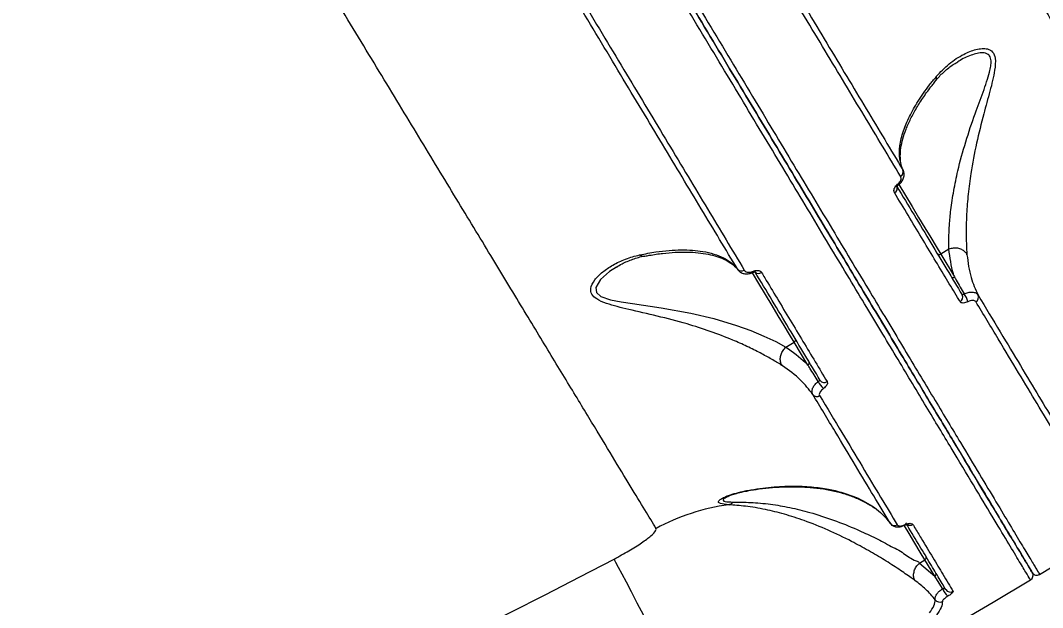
# Model space of a CAD drawing. Header units: millimetres. Extents: x -10374 to 11119, y -8221 to 9433.
# Drawn here: x 1126.3 to 1317.5, y -2514.5 to -2404.7 of the extents above; entities that cross this region are included whole.
import ezdxf

# ---------------------------------------------------------------- set-up
doc = ezdxf.new("R2010")
doc.units = ezdxf.units.MM
for name, color, linetype in [('DIKOM_ОБЪЕКТ', 7, 'Continuous'), ('DIKOM_РАЗМЕР_ЗОНА', 7, 'Continuous'), ('DIKOM_РАЗМЕР_ОБЪЕКТА', 7, 'Continuous')]:
    doc.layers.add(name, color=color, linetype=linetype)
doc.styles.add('style1', font='arial.ttf', dxfattribs={"width": 0.8})
doc.dimstyles.new('1-50', dxfattribs={"dimtxt": 300, "dimasz": 200, "dimexe": 100, "dimexo": 0, "dimgap": 100, "dimtad": 0, "dimdec": 0, "dimtxsty": 'style1', "dimcen": 0, "dimclrd": 7, "dimclre": 7, "dimadec": 1, "dimazin": 2, "dimtfac": 1, "dimtdec": 0, "dimtmove": 1, "dimatfit": 3, "dimfxl": 0, "dimlwd": 25, "dimlwe": 18, "dimarcsym": 0})

# ---------------------------------------------------------------- blocks, each defined once
blk = doc.blocks.new('*D16')
at = {"layer": 'Defpoints', "color": 0, "transparency": 16777216}
for p in [(-9045.1, 5161.67), (3694.49, 5161.67), (1813.16, -6719.94)]:
    blk.add_point(p, dxfattribs=at)
at = {"layer": 'DIKOM_РАЗМЕР_ОБЪЕКТА', "color": 7, "lineweight": 18, "transparency": 16777216}
for p, q in [((3694.49, 5161.67), (-9145.1, 5161.67)), ((1813.16, -6719.94), (-9145.1, -6719.94))]:
    blk.add_line(p, q, dxfattribs=at)
at = {"layer": 'DIKOM_РАЗМЕР_ОБЪЕКТА', "color": 7, "lineweight": 25, "transparency": 16777216}
for p, q in [((-9045.1, 4961.67), (-9045.1, -0.45)), ((-9045.1, -6519.94), (-9045.1, -1080.23))]:
    blk.add_line(p, q, dxfattribs=at)
at = {"layer": 'DIKOM_РАЗМЕР_ОБЪЕКТА', "color": 7, "transparency": 16777216}
for points in [[(-9078.43, 4961.67), (-9011.76, 4961.67), (-9045.1, 5161.67)], [(-9078.43, -6519.94), (-9011.76, -6519.94), (-9045.1, -6719.94)]]:
    blk.add_solid(points, dxfattribs=at)
at = {"layer": 'DIKOM_РАЗМЕР_ОБЪЕКТА', "color": 0, "transparency": 16777216, "insert": (-9045.1, -540.34), "char_height": 300, "attachment_point": 5, "rotation": 90, "style": 'style1'}
blk.add_mtext('11900', dxfattribs=at)
blk = doc.blocks.new('*D13')
at = {"layer": 'Defpoints', "color": 0, "transparency": 16777216}
for p in [(-10176.97, 7112.81), (3082.33, 7112.81), (2015.48, -8221.4)]:
    blk.add_point(p, dxfattribs=at)
at = {"layer": 'DIKOM_РАЗМЕР_ЗОНА', "color": 7, "lineweight": 18, "transparency": 16777216}
for p, q in [((3082.33, 7112.81), (-10276.97, 7112.81)), ((2015.48, -8221.4), (-10276.97, -8221.4))]:
    blk.add_line(p, q, dxfattribs=at)
at = {"layer": 'DIKOM_РАЗМЕР_ЗОНА', "color": 7, "lineweight": 25, "transparency": 16777216}
for p, q in [((-10176.97, 6912.81), (-10176.97, -14.41)), ((-10176.97, -8021.4), (-10176.97, -1094.19))]:
    blk.add_line(p, q, dxfattribs=at)
at = {"layer": 'DIKOM_РАЗМЕР_ЗОНА', "color": 7, "transparency": 16777216}
for points in [[(-10210.3, 6912.81), (-10143.64, 6912.81), (-10176.97, 7112.81)], [(-10210.3, -8021.4), (-10143.64, -8021.4), (-10176.97, -8221.4)]]:
    blk.add_solid(points, dxfattribs=at)
at = {"layer": 'DIKOM_РАЗМЕР_ЗОНА', "color": 0, "transparency": 16777216, "insert": (-10176.97, -554.3), "char_height": 300, "attachment_point": 5, "rotation": 90, "style": 'style1'}
blk.add_mtext('15300', dxfattribs=at)

msp = doc.modelspace()

# ---------------------------------------------------------------- linework, layer by layer
at = {"layer": 'DIKOM_ОБЪЕКТ', "color": 7, "linetype": 'Continuous', "lineweight": 15}
for p, q in [((1291.5, -2432.75), (1291.45, -2432.65)), ((1300.01, -2447.45), (1298.48, -2448.36)), ((1300.01, -2447.45), (1300.02, -2447.44)), ((1298.48, -2448.36), (1301.06, -2452.64)), ((1260.45, -2451.21), (1260.56, -2451.35)), ((1269.53, -2465.76), (1271.06, -2464.85)), ((1273.63, -2469.12), (1271.06, -2464.85)), ((1269.52, -2465.77), (1269.53, -2465.76)), ((1294.53, -2506.17), (1295.53, -2505.57)), ((1297.37, -2508.64), (1295.53, -2505.57)), ((1294.52, -2506.18), (1294.53, -2506.17)), ((1294.53, -2506.17), (1297.37, -2508.64)), ((1298.84, -2510.95), (1297.37, -2508.64))]:
    msp.add_line(p, q, dxfattribs=at)
at = {"layer": 'DIKOM_ОБЪЕКТ', "color": 7, "linetype": 'Continuous', "lineweight": 15, "flags": 128}
for points in [[(1290.59, -2435.42), (1290.59, -2435.42), (1290.57, -2435.43), (1290.54, -2435.42), (1290.51, -2435.39), (1290.47, -2435.36), (1290.42, -2435.32)], [(1290.67, -2435.36), (1291.89, -2437.38), (1293.14, -2439.46), (1294.36, -2441.5), (1295.53, -2443.45), (1296.62, -2445.27), (1297.62, -2446.92), (1298.48, -2448.36)], [(1237.84, -2450.8), (1236.53, -2451.62), (1234.85, -2453.1), (1233.95, -2454.6), (1234.05, -2455.55), (1234.89, -2456.29), (1236.7, -2456.92), (1238.69, -2457.32), (1240.82, -2457.64), (1246.19, -2458.42), (1251.73, -2459.42), (1256.05, -2460.45), (1260.27, -2461.72), (1262.93, -2462.68), (1265.42, -2463.71), (1267.62, -2464.75), (1269.52, -2465.77), (1269.52, -2465.77), (1269.52, -2465.77)], [(1271.06, -2464.85), (1270.19, -2463.4), (1269.19, -2461.75), (1268.1, -2459.93), (1266.93, -2457.98), (1265.71, -2455.94), (1264.46, -2453.86), (1263.26, -2451.87)], [(1263.34, -2451.79), (1263.34, -2451.8), (1263.34, -2451.8)], [(1295.53, -2505.57), (1294.66, -2504.13), (1293.66, -2502.47), (1292.57, -2500.65), (1291.7, -2499.2)], [(1255.83, -2540.47), (1254.05, -2537.1), (1252.29, -2533.75), (1250.56, -2530.47), (1248.88, -2527.28), (1247.26, -2524.2), (1245.72, -2521.28), (1244.28, -2518.53), (1242.93, -2515.98), (1241.71, -2513.66), (1240.61, -2511.58), (1239.66, -2509.76), (1238.85, -2508.22), (1238.19, -2506.98), (1237.7, -2506.04), (1237.37, -2505.42)]]:
    msp.add_lwpolyline(points, dxfattribs=at)
at = {"layer": 'DIKOM_ОБЪЕКТ', "color": 7, "linetype": 'Continuous', "lineweight": 15}
for centre, radius, start, end in [((692.94, -1471.64), 1210, 301.04739, 331.95261), ((1290.55, -2432.97), 0.93, 296.7583, 21.7785), ((1289.44, -2436.06), 0.922, 296.4608, 24.9055), ((1298.21, -2448), 0.454, 219.2685, 307.3397), ((1261.19, -2450.61), 0.931, 220.2518, 305.2016), ((1263.1, -2451.71), 0.249, 341.186, 27.7019), ((1264.43, -2451.05), 0.945, 225.2087, 304.9417), ((1300.78, -2452.28), 0.454, 219.2647, 307.3649), ((1299.17, -2458.5), 4.57, 15.4566, 36.2001), ((1301.66, -2456.45), 0.943, 298.0961, 27.112), ((1304.61, -2456.44), 0.951, 298.5252, 24.465), ((1270.87, -2464.43), 0.455, 294.6751, 22.6694), ((1273.44, -2468.71), 0.455, 294.6681, 22.6686), ((1279.7, -2470.2), 4.59, 205.8408, 226.4996), ((1276.7, -2471.45), 0.944, 214.9262, 303.9005), ((1275.31, -2474.05), 0.951, 217.5402, 303.4728), ((1264.4, -2535.3), 40.44, 97.9517, 118.3239), ((1258.34, -2493.44), 1.87, 284.6405, 315.4156), ((1289.84, -2498.17), 0.977, 215.09, 301.6263), ((1292.78, -2498.11), 0.999, 234.2716, 301.0826), ((692.94, -1471.64), 1168.37, 275.07046, 297.77302), ((1295.34, -2505.16), 0.454, 294.5709, 22.7736), ((692.94, -1471.64), 1210, 276.5367, 300.95261), ((1297.18, -2508.23), 0.455, 294.6868, 22.7383), ((1314.77, -2508.47), 1, 300.9526, 31), ((1314.77, -2508.47), 1, 300.9774, 30.9736), ((1316.48, -2507.44), 1, 211, 301.0474), ((1316.48, -2507.44), 1, 210.9885, 301.0608), ((1301.77, -2509.96), 3.09, 198.5945, 231.5095), ((1300.29, -2510.6), 0.993, 211.3884, 300.6909), ((1298.3, -2512.46), 1.01, 213.7744, 299.679)]:
    msp.add_arc(centre, radius, start, end, dxfattribs=at)
for points, knots in [([(992.37, -1969.97), (995.21, -1974.7), (1001.58, -1985.29), (1011.81, -2002.33), (1023.03, -2021), (1034.51, -2040.11), (1046.2, -2059.56), (1058.03, -2079.25), (1069.98, -2099.14), (1082.03, -2119.19), (1094.15, -2139.36), (1106.31, -2159.6), (1118.45, -2179.79), (1130.51, -2199.87), (1142.3, -2219.5), (1153.82, -2238.67), (1165.05, -2257.36), (1176.11, -2275.76), (1186.95, -2293.8), (1197.51, -2311.38), (1207.91, -2328.69), (1218.1, -2345.64), (1228.06, -2362.22), (1237.63, -2378.14), (1246.77, -2393.35), (1255.43, -2407.78), (1263.59, -2421.36), (1271.22, -2434.05), (1278.32, -2445.87), (1284.87, -2456.77), (1290.84, -2466.7), (1296.2, -2475.63), (1300.64, -2483.01), (1304.26, -2489.04), (1307.2, -2493.93), (1309.71, -2498.11), (1311.81, -2501.61), (1313.48, -2504.39), (1314.69, -2506.4), (1315.46, -2507.68), (1315.57, -2507.86), (1315.62, -2507.95)], [0, 0, 0, 0, 0.021635, 0.048472, 0.075394, 0.102359, 0.129323, 0.156245, 0.183082, 0.209919, 0.236841, 0.263806, 0.29077, 0.317692, 0.344529, 0.370377, 0.3963, 0.422262, 0.448224, 0.474147, 0.499995, 0.526832, 0.553753, 0.580718, 0.607683, 0.634604, 0.661441, 0.688278, 0.7152, 0.742165, 0.769129, 0.796051, 0.822888, 0.844633, 0.866402, 0.88817, 0.909915, 0.932424, 0.954958, 0.977491, 1, 1, 1, 1]), ([(1315.62, -2507.95), (1315.59, -2507.91), (1315.52, -2507.78), (1314.83, -2506.63), (1313.38, -2504.22), (1311.25, -2500.67), (1308.46, -2496.03), (1305.02, -2490.3), (1300.94, -2483.51), (1296.2, -2475.63), (1290.84, -2466.7), (1284.87, -2456.77), (1278.32, -2445.87), (1271.22, -2434.05), (1263.59, -2421.36), (1255.43, -2407.78), (1246.77, -2393.35), (1237.63, -2378.14), (1228.06, -2362.22), (1218.1, -2345.64), (1207.78, -2328.47), (1197.12, -2310.72), (1186.13, -2292.43), (1174.85, -2273.66), (1163.33, -2254.5), (1151.64, -2235.04), (1139.8, -2215.34), (1127.83, -2195.42), (1115.76, -2175.32), (1103.61, -2155.1), (1091.45, -2134.87), (1079.34, -2114.72), (1068.07, -2095.96), (1057.66, -2078.62), (1048.08, -2062.68), (1038.6, -2046.92), (1029.15, -2031.18), (1019.74, -2015.52), (1010.4, -1999.98), (1001.24, -1984.74), (995.33, -1974.89), (992.37, -1969.97)], [0, 0, 0, 0, 0.015652, 0.042489, 0.069411, 0.096375, 0.12334, 0.150262, 0.177099, 0.203936, 0.230857, 0.257822, 0.284787, 0.311708, 0.338545, 0.365382, 0.392304, 0.419269, 0.446234, 0.473155, 0.499992, 0.526829, 0.553751, 0.580716, 0.607681, 0.634602, 0.661439, 0.688276, 0.715198, 0.742163, 0.769127, 0.796049, 0.822886, 0.844632, 0.8664, 0.888169, 0.909915, 0.932423, 0.954957, 0.977491, 1, 1, 1, 1]), ([(992.97, -1969.03), (995.02, -1972.45), (1000.61, -1981.74), (1010, -1997.36), (1021.18, -2015.98), (1032.64, -2035.05), (1044.31, -2054.47), (1056.14, -2074.16), (1068.09, -2094.05), (1080.15, -2114.12), (1092.29, -2134.32), (1104.48, -2154.6), (1116.65, -2174.87), (1128.76, -2195.01), (1140.75, -2214.98), (1152.62, -2234.73), (1164.34, -2254.24), (1175.88, -2273.45), (1187.19, -2292.26), (1198.21, -2310.59), (1208.9, -2328.39), (1219.24, -2345.6), (1229.22, -2362.21), (1238.81, -2378.18), (1247.97, -2393.42), (1256.66, -2407.88), (1264.84, -2421.49), (1272.49, -2434.22), (1279.6, -2446.06), (1286.17, -2456.99), (1292.15, -2466.95), (1297.53, -2475.9), (1302.05, -2483.42), (1305.81, -2489.68), (1308.91, -2494.83), (1311.52, -2499.18), (1313.63, -2502.7), (1315.24, -2505.37), (1316.33, -2507.19), (1316.9, -2508.13), (1316.97, -2508.25), (1317, -2508.29)], [0, 0, 0, 0, 0.015653, 0.04249, 0.069412, 0.096376, 0.123341, 0.150263, 0.1771, 0.203937, 0.230859, 0.257823, 0.284788, 0.31171, 0.338547, 0.365384, 0.392305, 0.41927, 0.446235, 0.473157, 0.499994, 0.526831, 0.553753, 0.580717, 0.607682, 0.634604, 0.661441, 0.688278, 0.715199, 0.742164, 0.769129, 0.79605, 0.822887, 0.845967, 0.869168, 0.892397, 0.915626, 0.938828, 0.961588, 0.984348, 1, 1, 1, 1]), ([(1315.28, -2509.33), (1315.25, -2509.28), (1315.17, -2509.15), (1314.5, -2508.02), (1313.09, -2505.68), (1311, -2502.2), (1308.21, -2497.56), (1304.72, -2491.75), (1300.6, -2484.89), (1295.88, -2477.04), (1290.6, -2468.25), (1284.68, -2458.4), (1278.11, -2447.46), (1270.9, -2435.46), (1263.2, -2422.65), (1255.05, -2409.09), (1246.51, -2394.87), (1237.43, -2379.75), (1227.81, -2363.75), (1217.69, -2346.91), (1207.4, -2329.79), (1197.01, -2312.49), (1186.57, -2295.11), (1175.78, -2277.16), (1164.67, -2258.67), (1153.26, -2239.68), (1141.65, -2220.36), (1129.87, -2200.76), (1117.96, -2180.93), (1105.87, -2160.81), (1093.65, -2140.47), (1081.32, -2119.95), (1069.17, -2099.73), (1057.23, -2079.85), (1045.53, -2060.38), (1033.88, -2041), (1022.33, -2021.77), (1010.92, -2002.78), (1000.54, -1985.51), (994.1, -1974.79), (991.26, -1970.05)], [0, 0, 0, 0, 0.015651, 0.042167, 0.068704, 0.09522, 0.122506, 0.149814, 0.1771, 0.203616, 0.230153, 0.256669, 0.283955, 0.311263, 0.33855, 0.365066, 0.391602, 0.418118, 0.445404, 0.472712, 0.499999, 0.52556, 0.551139, 0.576701, 0.602949, 0.629218, 0.655466, 0.681983, 0.708519, 0.735035, 0.762321, 0.78963, 0.816916, 0.843432, 0.869968, 0.896485, 0.923771, 0.951079, 0.978366, 1, 1, 1, 1]), ([(1079.25, -1999.44), (1082.23, -2004.54), (1088.2, -2014.73), (1097.35, -2030.34), (1106.63, -2046.13), (1116.14, -2062.3), (1125.86, -2078.82), (1135.79, -2095.67), (1145.76, -2112.56), (1156.07, -2130.02), (1166.71, -2148.02), (1177.65, -2166.51), (1188.52, -2184.87), (1199.27, -2203.01), (1209.85, -2220.85), (1220.21, -2238.31), (1230.34, -2255.35), (1240.2, -2271.96), (1249.8, -2288.11), (1259.08, -2303.72), (1268.01, -2318.72), (1276.53, -2333.05), (1284.63, -2346.66), (1292.31, -2359.55), (1299.55, -2371.71), (1306.31, -2383.06), (1312.57, -2393.57), (1318.41, -2403.36), (1323.77, -2412.35), (1328.61, -2420.47), (1332.82, -2427.54), (1336.37, -2433.5), (1339.31, -2438.42), (1340.7, -2440.75), (1341.39, -2441.91)], [0, 0, 0, 0, 0.027766, 0.055566, 0.083366, 0.111132, 0.140037, 0.16898, 0.197923, 0.226828, 0.258637, 0.290548, 0.32251, 0.354472, 0.386382, 0.418191, 0.449896, 0.4817, 0.513556, 0.545411, 0.577215, 0.608919, 0.640547, 0.672276, 0.704055, 0.735834, 0.767563, 0.799191, 0.832594, 0.866026, 0.899429, 0.932943, 0.966486, 1, 1, 1, 1]), ([(1245.21, -2499.7), (1244.56, -2498.61), (1243.24, -2496.44), (1240.48, -2491.88), (1237.17, -2486.41), (1233.26, -2479.95), (1228.78, -2472.56), (1223.74, -2464.24), (1218.14, -2454.99), (1212, -2444.86), (1205.34, -2433.87), (1198.19, -2422.08), (1190.59, -2409.54), (1182.55, -2396.28), (1174.08, -2382.32), (1165.2, -2367.68), (1155.94, -2352.43), (1146.35, -2336.63), (1136.46, -2320.36), (1126.31, -2303.66), (1115.89, -2286.54), (1105.25, -2269.04), (1094.4, -2251.23), (1083.41, -2233.2), (1072.32, -2215.02), (1061.16, -2196.73), (1049.94, -2178.37), (1038.69, -2159.97), (1027.44, -2141.6), (1016.25, -2123.35), (1005.17, -2105.29), (995.04, -2088.82), (985.85, -2073.89), (980.36, -2064.98), (977.61, -2060.52)], [0, 0, 0, 0, 0.031557, 0.063213, 0.09492, 0.126627, 0.158283, 0.189839, 0.221397, 0.253054, 0.284762, 0.31647, 0.348127, 0.379685, 0.411265, 0.442944, 0.474674, 0.506404, 0.538083, 0.569664, 0.601295, 0.633025, 0.664806, 0.696587, 0.728318, 0.75995, 0.791659, 0.823468, 0.855326, 0.887186, 0.918995, 0.950705, 0.975352, 1, 1, 1, 1]), ([(1261.28, -2382.47), (1264.03, -2387.04), (1269.53, -2396.2), (1277.26, -2409.07), (1284.63, -2421.34), (1289.15, -2428.87), (1291.41, -2432.63)], [0, 0, 0, 0, 0.248594, 0.49719, 0.748595, 1, 1, 1, 1]), ([(1290.97, -2433.8), (1288.73, -2430.08), (1284.25, -2422.62), (1276.9, -2410.38), (1269.12, -2397.44), (1263.55, -2388.16), (1260.76, -2383.53)], [0, 0, 0, 0, 0.248595, 0.49719, 0.748594, 1, 1, 1, 1]), ([(1260.48, -2451.21), (1258.25, -2447.49), (1253.78, -2440.06), (1246.44, -2427.85), (1238.68, -2414.94), (1233.12, -2405.69), (1230.34, -2401.06)], [0, 0, 0, 0, 0.248595, 0.49719, 0.748594, 1, 1, 1, 1]), ([(1231.52, -2401.1), (1234.27, -2405.69), (1239.79, -2414.86), (1247.54, -2427.76), (1254.93, -2440.06), (1259.46, -2447.6), (1261.73, -2451.37)], [0, 0, 0, 0, 0.248596, 0.497191, 0.748595, 1, 1, 1, 1]), ([(1297.64, -2415.18), (1298.43, -2414.34), (1300.01, -2412.67), (1302.6, -2411.01), (1304.72, -2410.14), (1306.23, -2409.88), (1307.35, -2409.94), (1308.29, -2410.46), (1308.81, -2411.81), (1308.6, -2414.31), (1307.74, -2417.86), (1306.43, -2422.43), (1305.16, -2427.59), (1304.18, -2432.67), (1303.6, -2437.14), (1303.31, -2440.7), (1303.23, -2443.85), (1303.27, -2446.44), (1303.36, -2447.84), (1303.4, -2448.49)], [0, 0, 0, 0, 0.076073, 0.152138, 0.213207, 0.244501, 0.275716, 0.313014, 0.350636, 0.401261, 0.475803, 0.550765, 0.641767, 0.73264, 0.79383, 0.854938, 0.905541, 0.956104, 1, 1, 1, 1]), ([(1300.02, -2447.44), (1300.02, -2447.44), (1300.02, -2446.85), (1299.99, -2445.42), (1300.1, -2442.95), (1300.38, -2439.91), (1300.9, -2436.5), (1301.79, -2432.21), (1303.14, -2427.34), (1304.79, -2422.41), (1306.45, -2418.05), (1307.46, -2415.08), (1307.88, -2413.19), (1307.95, -2412.12), (1307.78, -2411.48), (1307.36, -2410.95), (1306.71, -2410.68), (1305.6, -2410.74), (1304.07, -2411.17), (1302.71, -2411.72), (1301.83, -2412.34), (1301.69, -2412.43)], [0, 0, 0, 0, 0.000014, 0.050306, 0.109543, 0.168841, 0.241855, 0.314961, 0.424164, 0.533497, 0.621423, 0.70878, 0.736873, 0.764858, 0.798443, 0.804992, 0.845102, 0.880263, 0.915562, 0.986988, 1, 1, 1, 1]), ([(1297.41, -2416.13), (1297.56, -2415.93), (1298.16, -2415.13), (1299.38, -2414), (1300.67, -2412.97), (1301.46, -2412.54), (1301.67, -2412.42)], [0, 0, 0, 0, 0.127256, 0.490863, 0.863866, 1, 1, 1, 1]), ([(1291.41, -2432.63), (1291.18, -2431.95), (1290.71, -2430.61), (1290.76, -2428.14), (1291.38, -2425.49), (1292.55, -2422.67), (1294.17, -2419.8), (1295.93, -2417.27), (1297.22, -2415.7), (1297.64, -2415.18)], [0, 0, 0, 0, 0.161921, 0.323839, 0.493632, 0.63859, 0.783914, 0.928741, 1, 1, 1, 1]), ([(1297.64, -2415.18), (1297.64, -2415.21), (1297.66, -2415.48), (1297.62, -2415.85), (1297.42, -2416.07), (1297.36, -2416.14)], [0, 0, 0, 0, 0.101385, 0.700984, 1, 1, 1, 1]), ([(1291.35, -2432.46), (1291.23, -2432.09), (1291, -2431.37), (1290.89, -2430.05), (1291, -2428.56), (1291.36, -2426.86), (1291.96, -2425.04), (1292.82, -2423.1), (1293.91, -2421.07), (1295.27, -2418.97), (1296.43, -2417.34), (1297.21, -2416.39), (1297.39, -2416.17)], [0, 0, 0, 0, 0.115231, 0.223294, 0.33792, 0.447971, 0.555803, 0.662608, 0.768085, 0.870842, 0.970818, 1, 1, 1, 1]), ([(1290.59, -2435.42), (1290.59, -2435.42), (1290.83, -2435.26), (1291.23, -2434.83), (1291.61, -2434.1), (1291.67, -2433.34), (1291.55, -2432.76), (1291.35, -2432.55), (1291.31, -2432.52)], [0, 0, 0, 0, 0.004976, 0.23734, 0.474582, 0.726192, 0.949671, 1, 1, 1, 1]), ([(1290.42, -2435.32), (1290.53, -2435.22), (1290.75, -2435.03), (1290.97, -2434.7), (1291.09, -2434.34), (1291.08, -2434.04), (1291, -2433.87), (1290.97, -2433.8)], [0, 0, 0, 0, 0.191999, 0.383526, 0.590182, 0.834036, 1, 1, 1, 1]), ([(1289.85, -2436.88), (1289.81, -2436.81), (1289.73, -2436.64), (1289.73, -2436.32), (1289.85, -2435.96), (1290.08, -2435.61), (1290.3, -2435.42), (1290.42, -2435.32)], [0, 0, 0, 0, 0.165509, 0.412017, 0.620035, 0.809605, 1, 1, 1, 1]), ([(1290.27, -2435.67), (1292.44, -2439.28), (1296.79, -2446.51), (1300.6, -2452.85), (1302.5, -2456.02)], [0, 0, 0, 0, 0.499272, 1, 1, 1, 1]), ([(1290.31, -2435.77), (1290.31, -2435.76), (1290.31, -2435.76), (1290.36, -2435.65), (1290.45, -2435.54), (1290.57, -2435.43), (1290.67, -2435.37), (1290.72, -2435.34), (1290.73, -2435.33)], [0, 0, 0, 0, 0.28686, 0.525404, 0.696093, 0.839232, 0.966563, 1, 1, 1, 1]), ([(1302.11, -2457.28), (1301.94, -2457.01), (1301.12, -2455.64), (1298.78, -2451.75), (1294.95, -2445.37), (1291.55, -2439.71), (1289.85, -2436.88)], [0, 0, 0, 0, 0.044145, 0.220723, 0.610017, 1, 1, 1, 1]), ([(1242.15, -2448.52), (1243.18, -2448.32), (1246, -2447.78), (1250.06, -2447.49), (1253.57, -2447.73), (1256.09, -2448.32), (1257.88, -2449.04), (1259.39, -2449.98), (1260.12, -2450.8), (1260.48, -2451.21)], [0, 0, 0, 0, 0.112799, 0.307378, 0.506237, 0.628027, 0.749831, 0.874917, 1, 1, 1, 1]), ([(1243.14, -2448.77), (1243.42, -2448.71), (1244.58, -2448.47), (1246.49, -2448.22), (1248.86, -2448.01), (1251.08, -2447.97), (1253.14, -2448.09), (1255, -2448.37), (1256.65, -2448.8), (1258.06, -2449.36), (1259.17, -2449.98), (1259.7, -2450.44), (1259.93, -2450.65)], [0, 0, 0, 0, 0.031041, 0.132295, 0.235915, 0.341993, 0.450459, 0.561102, 0.673631, 0.787867, 0.905261, 1, 1, 1, 1]), ([(1301.06, -2452.64), (1300.99, -2452.44), (1300.46, -2450.79), (1300.22, -2449.01), (1300.01, -2447.45)], [0, 0, 0, 0, 0.121418, 1, 1, 1, 1]), ([(1303.4, -2448.49), (1303.39, -2448.46), (1303.31, -2448.26), (1303.04, -2447.9), (1302.45, -2447.5), (1301.68, -2447.26), (1300.82, -2447.22), (1300.29, -2447.37), (1300.02, -2447.44)], [0, 0, 0, 0, 0.031931, 0.204861, 0.403602, 0.602426, 0.801178, 1, 1, 1, 1]), ([(1268.86, -2469.25), (1268.79, -2469.21), (1268.18, -2468.82), (1266.88, -2468.04), (1264.72, -2466.85), (1262.27, -2465.63), (1259.14, -2464.24), (1255.36, -2462.8), (1250.6, -2461.27), (1245.42, -2459.94), (1241.05, -2458.95), (1237.93, -2458.21), (1235.84, -2457.61), (1234.11, -2456.88), (1233.09, -2455.91), (1232.89, -2454.66), (1233.67, -2453.17), (1235.18, -2451.68), (1237.18, -2450.34), (1239.48, -2449.22), (1241.26, -2448.75), (1242.15, -2448.52)], [0, 0, 0, 0, 0.005628, 0.050811, 0.096014, 0.14387, 0.191764, 0.263309, 0.334974, 0.427092, 0.51918, 0.559016, 0.598779, 0.643819, 0.679924, 0.716068, 0.76912, 0.823718, 0.878453, 0.939228, 1, 1, 1, 1]), ([(1237.83, -2450.79), (1238.16, -2450.58), (1239.11, -2450.01), (1240.86, -2449.32), (1242.29, -2448.84), (1243.09, -2448.74), (1243.1, -2448.74)], [0, 0, 0, 0, 0.215416, 0.605669, 0.993745, 1, 1, 1, 1]), ([(1242.15, -2448.52), (1242.18, -2448.54), (1242.4, -2448.68), (1242.75, -2448.82), (1243.04, -2448.75), (1243.13, -2448.72)], [0, 0, 0, 0, 0.101296, 0.701606, 1, 1, 1, 1]), ([(1303.4, -2448.49), (1303.59, -2449.95), (1303.93, -2452.63), (1304.99, -2454.97), (1305.48, -2456.04)], [0, 0, 0, 0, 0.542553, 1, 1, 1, 1]), ([(1260.48, -2451.17), (1260.51, -2451.24), (1260.65, -2451.52), (1261.13, -2451.87), (1261.85, -2452.1), (1262.63, -2452.08), (1263.11, -2451.87), (1263.33, -2451.78)], [0, 0, 0, 0, 0.068863, 0.311632, 0.552306, 0.799963, 1, 1, 1, 1]), ([(1261.73, -2451.37), (1261.83, -2451.49), (1262, -2451.69), (1262.43, -2451.79), (1262.87, -2451.77), (1263.17, -2451.66), (1263.32, -2451.6)], [0, 0, 0, 0, 0.329177, 0.579671, 0.788626, 1, 1, 1, 1]), ([(1263.32, -2451.6), (1263.48, -2451.54), (1263.8, -2451.42), (1264.26, -2451.4), (1264.67, -2451.51), (1264.89, -2451.69), (1264.96, -2451.81), (1264.97, -2451.83)], [0, 0, 0, 0, 0.214747, 0.425819, 0.681747, 0.964159, 1, 1, 1, 1]), ([(1263.34, -2451.8), (1263.36, -2451.79), (1263.42, -2451.76), (1263.54, -2451.72), (1263.67, -2451.7), (1263.77, -2451.71), (1263.78, -2451.71), (1263.78, -2451.72)], [0, 0, 0, 0, 0.066589, 0.234654, 0.431673, 0.685444, 1, 1, 1, 1]), ([(1275.93, -2471.99), (1274.03, -2468.82), (1270.22, -2462.48), (1265.88, -2455.25), (1263.7, -2451.63)], [0, 0, 0, 0, 0.49927, 1, 1, 1, 1]), ([(1264.97, -2451.83), (1265.17, -2452.15), (1266.14, -2453.78), (1268.79, -2458.19), (1272.78, -2464.82), (1275.75, -2469.76), (1277.23, -2472.23)], [0, 0, 0, 0, 0.044141, 0.220721, 0.610016, 1, 1, 1, 1]), ([(1301.06, -2452.64), (1301.17, -2452.85), (1301.75, -2453.9), (1302.37, -2454.95), (1302.86, -2455.8)], [0, 0, 0, 0, 0.19415, 1, 1, 1, 1]), ([(1302.5, -2456.02), (1302.51, -2456.02), (1302.52, -2456.01), (1302.6, -2455.97), (1302.7, -2455.9), (1302.8, -2455.84), (1302.85, -2455.81), (1302.86, -2455.8)], [0, 0, 0, 0, 0.294608, 0.573946, 0.814547, 0.960609, 1, 1, 1, 1]), ([(1302.86, -2455.8), (1303.11, -2455.7), (1303.64, -2455.49), (1304.43, -2455.44), (1305.11, -2455.6), (1305.36, -2455.9), (1305.48, -2456.04)], [0, 0, 0, 0, 0.224101, 0.480775, 0.741532, 1, 1, 1, 1]), ([(1303.58, -2457.28), (1303.43, -2457.35), (1303.12, -2457.48), (1302.67, -2457.55), (1302.3, -2457.49), (1302.17, -2457.35), (1302.11, -2457.28)], [0, 0, 0, 0, 0.221371, 0.474358, 0.737342, 1, 1, 1, 1]), ([(1305.07, -2457.27), (1305, -2457.2), (1304.87, -2457.06), (1304.49, -2457.01), (1304.04, -2457.08), (1303.72, -2457.22), (1303.58, -2457.28)], [0, 0, 0, 0, 0.263215, 0.526723, 0.781313, 1, 1, 1, 1]), ([(1319.59, -2481.44), (1318.59, -2479.77), (1316.59, -2476.45), (1313.11, -2470.66), (1309.32, -2464.35), (1306.49, -2459.63), (1305.07, -2457.27)], [0, 0, 0, 0, 0.249098, 0.498194, 0.749098, 1, 1, 1, 1]), ([(1305.48, -2456.04), (1306.88, -2458.38), (1309.69, -2463.06), (1313.47, -2469.34), (1316.95, -2475.13), (1318.96, -2478.48), (1319.96, -2480.15)], [0, 0, 0, 0, 0.249097, 0.498194, 0.749096, 1, 1, 1, 1]), ([(1268.86, -2469.25), (1268.84, -2469.22), (1268.7, -2469.05), (1268.51, -2468.64), (1268.43, -2467.94), (1268.58, -2467.15), (1268.95, -2466.37), (1269.33, -2465.97), (1269.52, -2465.77)], [0, 0, 0, 0, 0.031945, 0.204869, 0.403645, 0.602441, 0.801201, 1, 1, 1, 1]), ([(1269.53, -2465.76), (1270.81, -2466.68), (1272.27, -2467.73), (1273.48, -2468.97), (1273.63, -2469.12)], [0, 0, 0, 0, 0.878578, 1, 1, 1, 1]), ([(1274.55, -2474.63), (1273.84, -2473.69), (1272.27, -2471.65), (1270.06, -2470.09), (1268.86, -2469.25)], [0, 0, 0, 0, 0.457444, 1, 1, 1, 1]), ([(1275.57, -2472.2), (1275.05, -2471.37), (1274.41, -2470.33), (1273.75, -2469.32), (1273.63, -2469.12)], [0, 0, 0, 0, 0.805869, 1, 1, 1, 1]), ([(1274.55, -2474.63), (1274.53, -2474.58), (1274.42, -2474.38), (1274.37, -2473.94), (1274.55, -2473.33), (1274.95, -2472.72), (1275.36, -2472.37), (1275.57, -2472.2)], [0, 0, 0, 0, 0.07352, 0.319819, 0.550742, 0.773442, 1, 1, 1, 1]), ([(1275.57, -2472.2), (1275.61, -2472.18), (1275.66, -2472.15), (1275.74, -2472.1), (1275.82, -2472.05), (1275.9, -2472.01), (1275.93, -2471.99), (1275.93, -2471.99), (1275.93, -2471.99)], [0, 0, 0, 0, 0.159796, 0.186556, 0.396432, 0.63993, 0.917301, 1, 1, 1, 1]), ([(1277.23, -2472.23), (1277.24, -2472.26), (1277.3, -2472.36), (1277.3, -2472.57), (1277.17, -2472.9), (1276.92, -2473.23), (1276.66, -2473.43), (1276.54, -2473.53)], [0, 0, 0, 0, 0.073335, 0.322512, 0.555012, 0.777349, 1, 1, 1, 1]), ([(1289.04, -2498.73), (1288.04, -2497.07), (1286.05, -2493.75), (1282.58, -2487.98), (1278.8, -2481.69), (1275.97, -2476.98), (1274.55, -2474.63)], [0, 0, 0, 0, 0.249097, 0.498193, 0.749096, 1, 1, 1, 1]), ([(1276.54, -2473.53), (1276.41, -2473.63), (1276.16, -2473.83), (1275.9, -2474.16), (1275.76, -2474.49), (1275.77, -2474.72), (1275.82, -2474.82), (1275.83, -2474.84)], [0, 0, 0, 0, 0.221045, 0.441789, 0.674485, 0.925148, 1, 1, 1, 1]), ([(1275.83, -2474.84), (1277.24, -2477.18), (1280.06, -2481.87), (1283.84, -2488.17), (1287.33, -2493.97), (1289.35, -2497.33), (1290.35, -2499)], [0, 0, 0, 0, 0.249097, 0.498194, 0.749097, 1, 1, 1, 1]), ([(1261.89, -2492.67), (1262.06, -2492.64), (1263.78, -2492.32), (1266.86, -2491.9), (1270.81, -2491.71), (1274.36, -2491.88), (1278.23, -2492.42), (1282.18, -2493.53), (1285.83, -2495.43), (1287.95, -2497.29), (1288.85, -2498.49), (1289.04, -2498.73)], [0, 0, 0, 0, 0.011521, 0.116999, 0.222982, 0.329244, 0.435104, 0.608328, 0.782004, 0.955283, 1, 1, 1, 1]), ([(1262.32, -2492.65), (1263.06, -2492.53), (1264.7, -2492.24), (1267.09, -2492), (1269.61, -2491.87), (1272.19, -2491.88), (1274.74, -2492.05), (1277.21, -2492.39), (1279.54, -2492.9), (1281.72, -2493.58), (1283.73, -2494.44), (1285.21, -2495.22), (1285.91, -2495.75), (1286.1, -2495.89)], [0, 0, 0, 0, 0.063983, 0.140494, 0.22289, 0.312688, 0.412521, 0.512118, 0.617688, 0.726959, 0.839844, 0.957379, 1, 1, 1, 1]), ([(1258.81, -2495.25), (1258.23, -2495.19), (1257.23, -2495.1), (1256.78, -2494.75), (1257.1, -2494.33), (1257.83, -2493.91), (1259.26, -2493.3), (1260.78, -2492.94), (1261.89, -2492.67)], [0, 0, 0, 0, 0.19146, 0.331245, 0.470484, 0.583576, 0.696929, 1, 1, 1, 1]), ([(1258.35, -2493.88), (1258.28, -2493.92), (1257.9, -2494.12), (1257.66, -2494.44), (1258.08, -2494.73), (1259.08, -2494.74), (1259.66, -2494.75)], [0, 0, 0, 0, 0.072398, 0.34502, 0.615949, 1, 1, 1, 1]), ([(1258.34, -2493.86), (1258.38, -2493.84), (1258.46, -2493.79), (1258.87, -2493.6), (1259.56, -2493.34), (1260.61, -2493.04), (1261.56, -2492.8), (1262.18, -2492.71), (1262.29, -2492.69)], [0, 0, 0, 0, 0.108549, 0.260382, 0.446343, 0.671453, 0.942232, 1, 1, 1, 1]), ([(1261.89, -2492.67), (1261.92, -2492.68), (1262.07, -2492.7), (1262.21, -2492.67), (1262.32, -2492.64)], [0, 0, 0, 0, 0.207242, 1, 1, 1, 1]), ([(1293.66, -2509.41), (1293.44, -2509.26), (1292.54, -2508.62), (1290.69, -2507.35), (1287.98, -2505.6), (1284.98, -2503.83), (1281.46, -2501.91), (1277.4, -2499.96), (1273.16, -2498.25), (1269.21, -2496.98), (1265.52, -2496.07), (1261.87, -2495.49), (1259.83, -2495.33), (1258.81, -2495.25)], [0, 0, 0, 0, 0.027593, 0.112179, 0.196824, 0.280739, 0.364705, 0.478249, 0.59191, 0.688653, 0.785416, 0.892863, 1, 1, 1, 1]), ([(1259.66, -2494.75), (1260.72, -2494.76), (1262.83, -2494.78), (1266.52, -2495.1), (1270.24, -2495.74), (1274.19, -2496.7), (1278.43, -2498.08), (1282.46, -2499.7), (1285.98, -2501.33), (1288.89, -2502.86), (1291.73, -2504.33), (1293.1, -2505.55), (1294.52, -2505.98), (1294.52, -2506.18), (1294.52, -2506.18)], [0, 0, 0, 0, 0.107514, 0.215376, 0.313733, 0.412066, 0.52678, 0.641367, 0.724829, 0.808221, 0.890894, 0.973493, 0.999989, 1, 1, 1, 1]), ([(1237.37, -2505.42), (1238.31, -2504.91), (1240.19, -2503.89), (1242.61, -2502.36), (1244.38, -2501.04), (1245.25, -2500.12), (1245.22, -2499.82), (1245.21, -2499.7)], [0, 0, 0, 0, 0.218031, 0.433241, 0.643787, 0.851436, 1, 1, 1, 1]), ([(1289.11, -2498.79), (1289.14, -2498.84), (1289.27, -2499.08), (1289.73, -2499.33), (1290.36, -2499.46), (1291.02, -2499.36), (1291.57, -2499.17), (1291.82, -2499.03), (1291.88, -2498.99)], [0, 0, 0, 0, 0.058113, 0.287324, 0.509783, 0.769244, 0.94503, 1, 1, 1, 1]), ([(1290.35, -2499), (1290.45, -2499.1), (1290.6, -2499.24), (1291.02, -2499.24), (1291.36, -2499.17), (1291.63, -2499.07), (1291.76, -2499), (1291.79, -2498.99)], [0, 0, 0, 0, 0.445591, 0.662311, 0.836451, 0.96563, 1, 1, 1, 1]), ([(1291.77, -2499.06), (1291.79, -2499.05), (1291.86, -2499.01), (1291.99, -2498.97), (1292.13, -2498.92), (1292.25, -2498.91), (1292.26, -2498.91), (1292.27, -2498.91)], [0, 0, 0, 0, 0.06695, 0.213534, 0.407648, 0.67311, 1, 1, 1, 1]), ([(1291.79, -2498.99), (1291.82, -2498.98), (1291.96, -2498.91), (1292.24, -2498.8), (1292.6, -2498.73), (1293.04, -2498.73), (1293.19, -2498.87), (1293.29, -2498.97)], [0, 0, 0, 0, 0.034871, 0.162035, 0.336203, 0.559116, 1, 1, 1, 1]), ([(1299.44, -2511.12), (1298.98, -2510.36), (1298.07, -2508.83), (1296.32, -2505.92), (1294.32, -2502.6), (1292.75, -2499.97), (1291.96, -2498.66)], [0, 0, 0, 0, 0.249314, 0.498628, 0.749313, 1, 1, 1, 1]), ([(1293.29, -2498.97), (1293.4, -2499.14), (1293.92, -2500.01), (1295.22, -2502.18), (1297.04, -2505.2), (1299.1, -2508.63), (1300.19, -2510.45), (1300.8, -2511.46)], [0, 0, 0, 0, 0.032166, 0.160836, 0.418396, 0.675957, 1, 1, 1, 1]), ([(1293.66, -2509.41), (1293.64, -2509.38), (1293.59, -2509.29), (1293.46, -2508.98), (1293.37, -2508.43), (1293.51, -2507.65), (1293.88, -2506.83), (1294.3, -2506.4), (1294.52, -2506.18)], [0, 0, 0, 0, 0.034271, 0.106088, 0.322075, 0.538061, 0.754011, 1, 1, 1, 1]), ([(1297.47, -2513.02), (1296.91, -2512.37), (1295.79, -2511.05), (1294.37, -2509.96), (1293.66, -2509.41)], [0, 0, 0, 0, 0.497845, 1, 1, 1, 1]), ([(1297.47, -2513.02), (1297.45, -2512.85), (1297.4, -2512.52), (1297.77, -2511.92), (1298.25, -2511.39), (1298.64, -2511.1), (1298.84, -2510.95)], [0, 0, 0, 0, 0.331223, 0.607785, 0.798307, 1, 1, 1, 1]), ([(1298.84, -2510.95), (1298.87, -2510.94), (1298.92, -2510.92), (1299.02, -2510.9), (1299.15, -2510.91), (1299.3, -2510.97), (1299.4, -2511.05), (1299.44, -2511.11), (1299.44, -2511.12)], [0, 0, 0, 0, 0.072595, 0.122807, 0.279, 0.54906, 0.924736, 1, 1, 1, 1]), ([(1296.36, -2515.51), (1296.7, -2515.04), (1297.39, -2514.08), (1297.44, -2513.38), (1297.47, -2513.02)], [0, 0, 0, 0, 0.496483, 1, 1, 1, 1]), ([(1299.84, -2512.38), (1299.72, -2512.46), (1299.46, -2512.63), (1299.13, -2512.89), (1298.85, -2513.16), (1298.82, -2513.28), (1298.8, -2513.34)], [0, 0, 0, 0, 0.184887, 0.368565, 0.650072, 1, 1, 1, 1]), ([(1300.8, -2511.46), (1300.8, -2511.46), (1300.82, -2511.51), (1300.76, -2511.65), (1300.52, -2511.9), (1300.21, -2512.14), (1299.96, -2512.3), (1299.84, -2512.38)], [0, 0, 0, 0, 0.063942, 0.388603, 0.645618, 0.822303, 1, 1, 1, 1]), ([(1298.8, -2513.34), (1298.78, -2513.69), (1298.73, -2514.41), (1298.03, -2515.39), (1297.67, -2515.88)], [0, 0, 0, 0, 0.496491, 1, 1, 1, 1])]:
    msp.add_open_spline(points, degree=3, knots=knots, dxfattribs=at)

# ---------------------------------------------------------------- dimensions: what is measured, and where the dimension line sits
at = {"layer": 'DIKOM_РАЗМЕР_ЗОНА'}
dim = msp.add_linear_dim(base=(-10176.97, 7112.81), p1=(2015.48, -8221.4), p2=(3082.33, 7112.81), angle=270, text='15300', dimstyle='1-50', override={"dimscale": 1, "dimtix": 0, "dimtofl": 1, "dimtmove": 1, "dimatfit": 3}, dxfattribs=at)
dim.commit()
dim.dimension.update_dxf_attribs({"geometry": '*D13', "text_midpoint": (-10176.97, -554.3), "dimtype": 160})
at = {"layer": 'DIKOM_РАЗМЕР_ОБЪЕКТА'}
dim = msp.add_linear_dim(base=(-9045.1, 5161.67), p1=(1813.16, -6719.94), p2=(3694.49, 5161.67), angle=270, text='11900', dimstyle='1-50', override={"dimscale": 1, "dimtix": 0, "dimtofl": 1, "dimtmove": 1, "dimatfit": 3}, dxfattribs=at)
dim.commit()
dim.dimension.update_dxf_attribs({"geometry": '*D16', "text_midpoint": (-9045.1, -540.34), "dimtype": 160})

doc.saveas('drawing.dxf')
